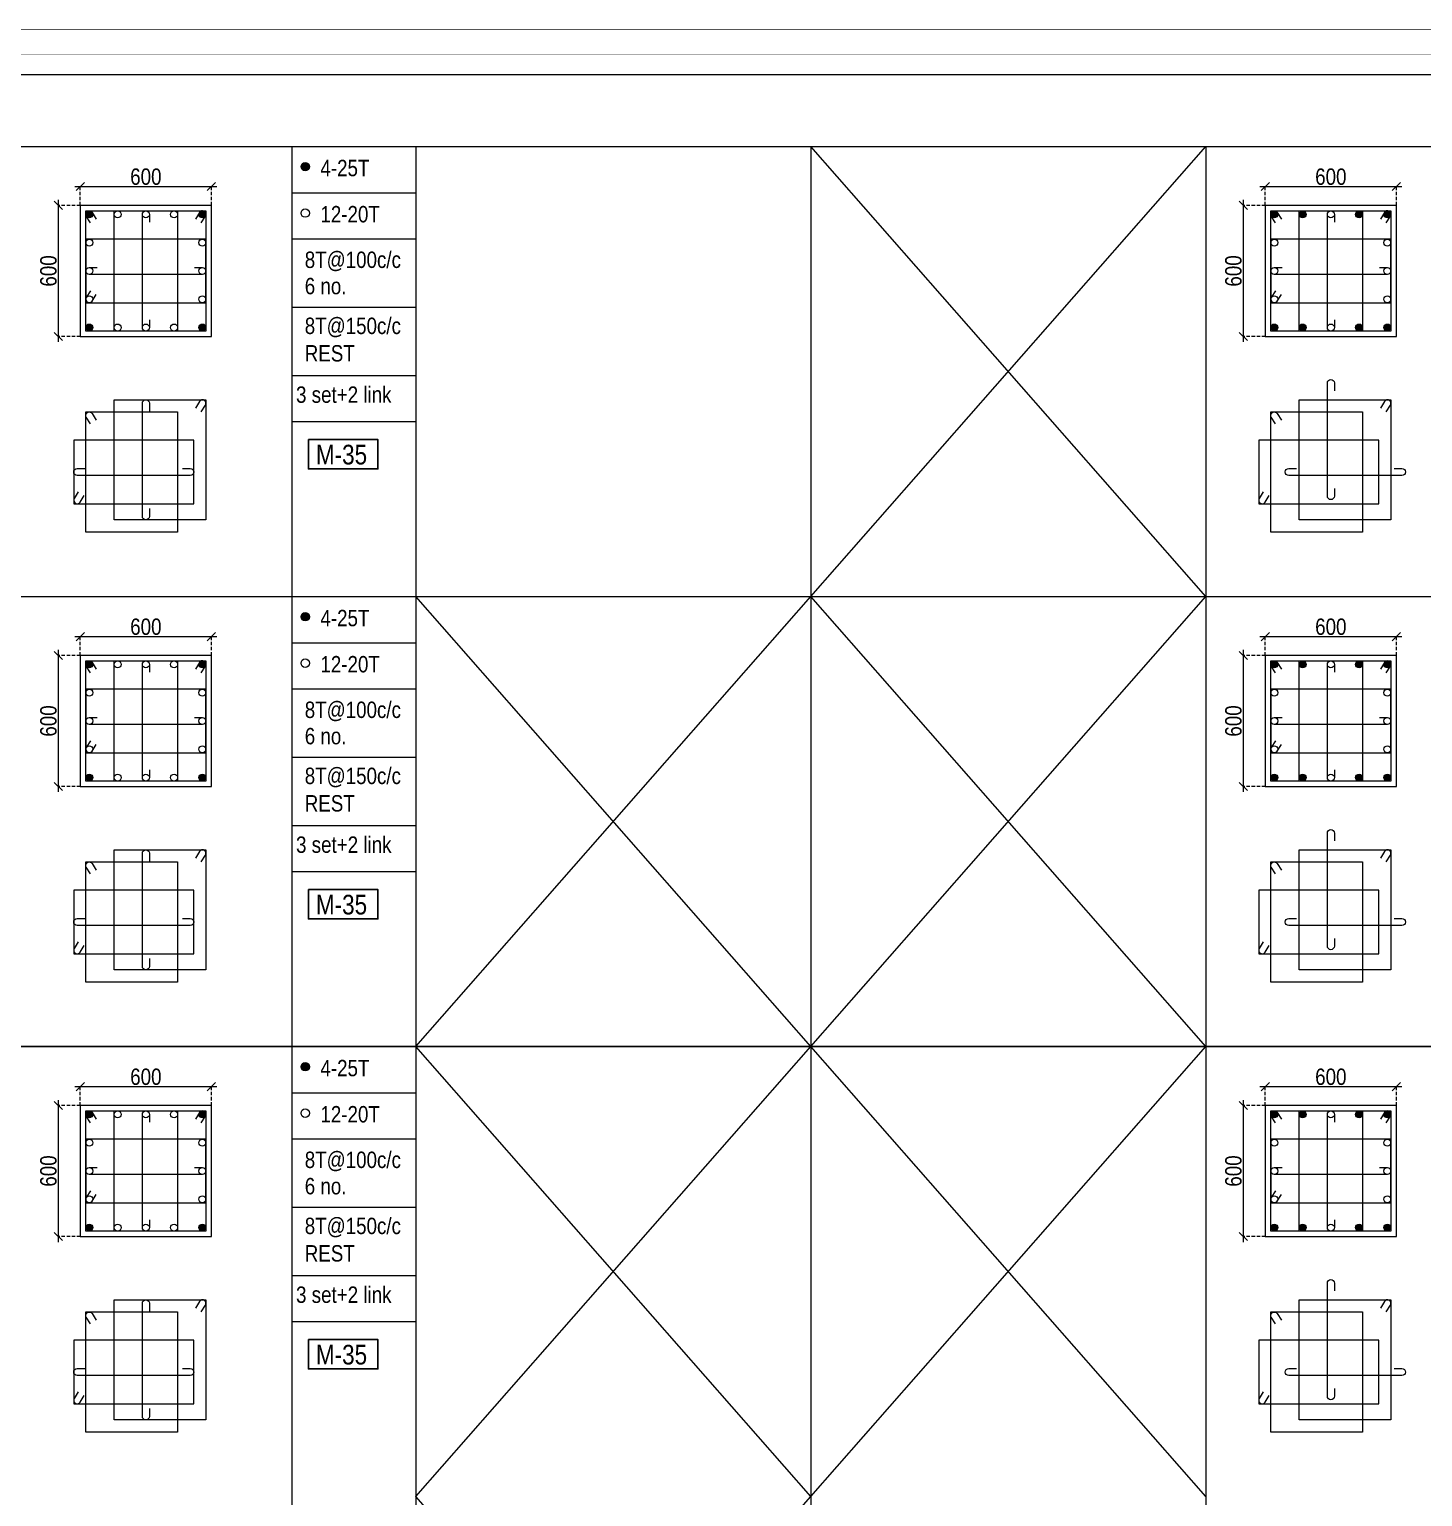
# Model space of a CAD drawing. Header units: millimetres. Extents: x 1112055 to 3390982, y -148532 to 766891.
# Drawn here: x 2262068 to 2287584, y 357470 to 384336 of the extents above; entities that cross this region are included whole.
import ezdxf
from ezdxf.enums import TextEntityAlignment as Align

# ---------------------------------------------------------------- set-up
doc = ezdxf.new("R2010")
doc.units = ezdxf.units.MM
doc.header["$PDMODE"] = 35
doc.header["$PDSIZE"] = -25
doc.linetypes.add('DASHED2', pattern=[0.375, 0.25, -0.125])
doc.linetypes.add('Hidden', pattern=[9.525, 6.35, -3.175])
for name, color, linetype, lineweight in [('B COL. SIZE DIM', 220, 'Continuous', 25), ('B COLSCH', 204, 'Continuous', 20), ('B COLUMN', 1, 'Hidden', 9), ('B STEEL', 34, 'Continuous', 15), ('B TITLE BLOCK', 250, 'Continuous', 0)]:
    doc.layers.add(name, color=color, linetype=linetype, lineweight=lineweight)
doc.layers.add('B TEXT', color=7, linetype='Continuous')
doc.styles.add('dim inside', font='romans.shx', dxfattribs={"width": 0.8, "height": 125})
doc.styles.add('SWINC', font='swissc.ttf')
doc.dimstyles.new('dim inside', dxfattribs={"dimtxt": 125, "dimasz": 100, "dimexe": 0, "dimexo": 0, "dimgap": 10, "dimtad": 0, "dimdec": 0, "dimzin": 0, "dimdsep": 46, "dimtxsty": 'dim inside', "dimblk": 'SMALL', "dimcen": 0.09, "dimadec": 0, "dimazin": 0, "dimtfac": 1, "dimtdec": 0, "dimtofl": 0, "dimtmove": 0, "dimatfit": 3, "dimfxl": 1, "dimtolj": 1, "dimtzin": 0, "dimarcsym": 2})

# ---------------------------------------------------------------- blocks, each defined once
blk = doc.blocks.new('_Oblique')
at = {"color": 0, "linetype": 'ByBlock', "lineweight": -2}
blk.add_line((-0.5, -0.5), (0.5, 0.5), dxfattribs=at)
blk = doc.blocks.new('*D868')
at = {"layer": 'B COL. SIZE DIM', "color": 250, "lineweight": 9, "ltscale": 250, "transparency": 16777216}
blk.add_line((2284602, 364977), (2287202, 364977), dxfattribs=at)
at = {"layer": 'B COL. SIZE DIM', "color": 250, "linetype": 'DASHED2', "lineweight": 9, "ltscale": 250, "transparency": 16777216}
for p, q in [((2284702, 364632), (2284702, 364977)), ((2287102, 364632), (2287102, 364977))]:
    blk.add_line(p, q, dxfattribs=at)
at = {"layer": 'Defpoints', "color": 0, "ltscale": 250, "transparency": 16777216}
for p in [(2287102, 364977), (2284702, 364632), (2287102, 364632)]:
    blk.add_point(p, dxfattribs=at)
at = {"layer": 'B COL. SIZE DIM', "color": 250, "lineweight": 9, "ltscale": 250, "transparency": 16777216, "xscale": 150, "yscale": 150, "zscale": 150, "rotation": 180}
blk.add_blockref('_Oblique', (2284702, 364977), dxfattribs=at)
at = {"layer": 'B COL. SIZE DIM', "color": 250, "lineweight": 9, "ltscale": 250, "transparency": 16777216, "xscale": 150, "yscale": 150, "zscale": 150}
blk.add_blockref('_Oblique', (2287102, 364977), dxfattribs=at)
at = {"layer": 'B COL. SIZE DIM', "color": 6, "ltscale": 250, "transparency": 16777216, "insert": (2285902, 365156), "char_height": 300, "attachment_point": 5, "style": 'SWINC'}
blk.add_mtext('\\A1;600', dxfattribs=at)
blk = doc.blocks.new('*D869')
at = {"layer": 'B COL. SIZE DIM', "color": 250, "lineweight": 9, "ltscale": 250, "transparency": 16777216}
blk.add_line((2284298, 364732), (2284298, 362132), dxfattribs=at)
at = {"layer": 'B COL. SIZE DIM', "color": 250, "linetype": 'DASHED2', "lineweight": 9, "ltscale": 250, "transparency": 16777216}
for p, q in [((2284702, 364632), (2284298, 364632)), ((2284702, 362232), (2284298, 362232))]:
    blk.add_line(p, q, dxfattribs=at)
at = {"layer": 'Defpoints', "color": 0, "ltscale": 250, "transparency": 16777216}
for p in [(2284702, 364632), (2284298, 362232), (2284702, 362232)]:
    blk.add_point(p, dxfattribs=at)
at = {"layer": 'B COL. SIZE DIM', "color": 250, "lineweight": 9, "ltscale": 250, "transparency": 16777216, "xscale": 150, "yscale": 150, "zscale": 150}
for p, rotation in [((2284298, 364632), 90), ((2284298, 362232), 270)]:
    blk.add_blockref('_Oblique', p, dxfattribs=dict(at, rotation=rotation))
at = {"layer": 'B COL. SIZE DIM', "color": 6, "ltscale": 250, "transparency": 16777216, "insert": (2284119, 363432), "char_height": 300, "attachment_point": 5, "rotation": 90, "style": 'SWINC'}
blk.add_mtext('\\A1;600', dxfattribs=at)
blk = doc.blocks.new('*D870')
at = {"layer": 'B COL. SIZE DIM', "color": 250, "lineweight": 9, "ltscale": 250, "transparency": 16777216}
blk.add_line((2284602, 373217), (2287202, 373217), dxfattribs=at)
at = {"layer": 'B COL. SIZE DIM', "color": 250, "linetype": 'DASHED2', "lineweight": 9, "ltscale": 250, "transparency": 16777216}
for p, q in [((2284702, 372872), (2284702, 373217)), ((2287102, 372872), (2287102, 373217))]:
    blk.add_line(p, q, dxfattribs=at)
at = {"layer": 'Defpoints', "color": 0, "ltscale": 250, "transparency": 16777216}
for p in [(2287102, 373217), (2284702, 372872), (2287102, 372872)]:
    blk.add_point(p, dxfattribs=at)
at = {"layer": 'B COL. SIZE DIM', "color": 250, "lineweight": 9, "ltscale": 250, "transparency": 16777216, "xscale": 150, "yscale": 150, "zscale": 150, "rotation": 180}
blk.add_blockref('_Oblique', (2284702, 373217), dxfattribs=at)
at = {"layer": 'B COL. SIZE DIM', "color": 250, "lineweight": 9, "ltscale": 250, "transparency": 16777216, "xscale": 150, "yscale": 150, "zscale": 150}
blk.add_blockref('_Oblique', (2287102, 373217), dxfattribs=at)
at = {"layer": 'B COL. SIZE DIM', "color": 6, "ltscale": 250, "transparency": 16777216, "insert": (2285902, 373396), "char_height": 300, "attachment_point": 5, "style": 'SWINC'}
blk.add_mtext('\\A1;600', dxfattribs=at)
blk = doc.blocks.new('*D871')
at = {"layer": 'B COL. SIZE DIM', "color": 250, "lineweight": 9, "ltscale": 250, "transparency": 16777216}
blk.add_line((2284298, 372972), (2284298, 370372), dxfattribs=at)
at = {"layer": 'B COL. SIZE DIM', "color": 250, "linetype": 'DASHED2', "lineweight": 9, "ltscale": 250, "transparency": 16777216}
for p, q in [((2284702, 372872), (2284298, 372872)), ((2284702, 370472), (2284298, 370472))]:
    blk.add_line(p, q, dxfattribs=at)
at = {"layer": 'Defpoints', "color": 0, "ltscale": 250, "transparency": 16777216}
for p in [(2284702, 372872), (2284298, 370472), (2284702, 370472)]:
    blk.add_point(p, dxfattribs=at)
at = {"layer": 'B COL. SIZE DIM', "color": 250, "lineweight": 9, "ltscale": 250, "transparency": 16777216, "xscale": 150, "yscale": 150, "zscale": 150}
for p, rotation in [((2284298, 372872), 90), ((2284298, 370472), 270)]:
    blk.add_blockref('_Oblique', p, dxfattribs=dict(at, rotation=rotation))
at = {"layer": 'B COL. SIZE DIM', "color": 6, "ltscale": 250, "transparency": 16777216, "insert": (2284119, 371672), "char_height": 300, "attachment_point": 5, "rotation": 90, "style": 'SWINC'}
blk.add_mtext('\\A1;600', dxfattribs=at)
blk = doc.blocks.new('*D872')
at = {"layer": 'B COL. SIZE DIM', "color": 250, "lineweight": 9, "ltscale": 250, "transparency": 16777216}
blk.add_line((2284602, 381457), (2287202, 381457), dxfattribs=at)
at = {"layer": 'B COL. SIZE DIM', "color": 250, "linetype": 'DASHED2', "lineweight": 9, "ltscale": 250, "transparency": 16777216}
for p, q in [((2284702, 381112), (2284702, 381457)), ((2287102, 381112), (2287102, 381457))]:
    blk.add_line(p, q, dxfattribs=at)
at = {"layer": 'Defpoints', "color": 0, "ltscale": 250, "transparency": 16777216}
for p in [(2287102, 381457), (2284702, 381112), (2287102, 381112)]:
    blk.add_point(p, dxfattribs=at)
at = {"layer": 'B COL. SIZE DIM', "color": 250, "lineweight": 9, "ltscale": 250, "transparency": 16777216, "xscale": 150, "yscale": 150, "zscale": 150, "rotation": 180}
blk.add_blockref('_Oblique', (2284702, 381457), dxfattribs=at)
at = {"layer": 'B COL. SIZE DIM', "color": 250, "lineweight": 9, "ltscale": 250, "transparency": 16777216, "xscale": 150, "yscale": 150, "zscale": 150}
blk.add_blockref('_Oblique', (2287102, 381457), dxfattribs=at)
at = {"layer": 'B COL. SIZE DIM', "color": 6, "ltscale": 250, "transparency": 16777216, "insert": (2285902, 381636), "char_height": 300, "attachment_point": 5, "style": 'SWINC'}
blk.add_mtext('\\A1;600', dxfattribs=at)
blk = doc.blocks.new('*D873')
at = {"layer": 'B COL. SIZE DIM', "color": 250, "lineweight": 9, "ltscale": 250, "transparency": 16777216}
blk.add_line((2284298, 381212), (2284298, 378612), dxfattribs=at)
at = {"layer": 'B COL. SIZE DIM', "color": 250, "linetype": 'DASHED2', "lineweight": 9, "ltscale": 250, "transparency": 16777216}
for p, q in [((2284702, 381112), (2284298, 381112)), ((2284702, 378712), (2284298, 378712))]:
    blk.add_line(p, q, dxfattribs=at)
at = {"layer": 'Defpoints', "color": 0, "ltscale": 250, "transparency": 16777216}
for p in [(2284702, 381112), (2284298, 378712), (2284702, 378712)]:
    blk.add_point(p, dxfattribs=at)
at = {"layer": 'B COL. SIZE DIM', "color": 250, "lineweight": 9, "ltscale": 250, "transparency": 16777216, "xscale": 150, "yscale": 150, "zscale": 150}
for p, rotation in [((2284298, 381112), 90), ((2284298, 378712), 270)]:
    blk.add_blockref('_Oblique', p, dxfattribs=dict(at, rotation=rotation))
at = {"layer": 'B COL. SIZE DIM', "color": 6, "ltscale": 250, "transparency": 16777216, "insert": (2284119, 379912), "char_height": 300, "attachment_point": 5, "rotation": 90, "style": 'SWINC'}
blk.add_mtext('\\A1;600', dxfattribs=at)
blk = doc.blocks.new('*D974')
at = {"layer": 'B COL. SIZE DIM', "color": 250, "lineweight": 9, "ltscale": 250, "transparency": 16777216}
blk.add_line((2262902, 364977), (2265502, 364977), dxfattribs=at)
at = {"layer": 'B COL. SIZE DIM', "color": 250, "linetype": 'DASHED2', "lineweight": 9, "ltscale": 250, "transparency": 16777216}
for p, q in [((2263002, 364632), (2263002, 364977)), ((2265402, 364632), (2265402, 364977))]:
    blk.add_line(p, q, dxfattribs=at)
at = {"layer": 'Defpoints', "color": 0, "ltscale": 250, "transparency": 16777216}
for p in [(2265402, 364977), (2263002, 364632), (2265402, 364632)]:
    blk.add_point(p, dxfattribs=at)
at = {"layer": 'B COL. SIZE DIM', "color": 250, "lineweight": 9, "ltscale": 250, "transparency": 16777216, "xscale": 150, "yscale": 150, "zscale": 150, "rotation": 180}
blk.add_blockref('_Oblique', (2263002, 364977), dxfattribs=at)
at = {"layer": 'B COL. SIZE DIM', "color": 250, "lineweight": 9, "ltscale": 250, "transparency": 16777216, "xscale": 150, "yscale": 150, "zscale": 150}
blk.add_blockref('_Oblique', (2265402, 364977), dxfattribs=at)
at = {"layer": 'B COL. SIZE DIM', "color": 6, "ltscale": 250, "transparency": 16777216, "insert": (2264202, 365156), "char_height": 300, "attachment_point": 5, "style": 'SWINC'}
blk.add_mtext('\\A1;600', dxfattribs=at)
blk = doc.blocks.new('*D975')
at = {"layer": 'B COL. SIZE DIM', "color": 250, "lineweight": 9, "ltscale": 250, "transparency": 16777216}
blk.add_line((2262598, 364732), (2262598, 362132), dxfattribs=at)
at = {"layer": 'B COL. SIZE DIM', "color": 250, "linetype": 'DASHED2', "lineweight": 9, "ltscale": 250, "transparency": 16777216}
for p, q in [((2263002, 364632), (2262598, 364632)), ((2263002, 362232), (2262598, 362232))]:
    blk.add_line(p, q, dxfattribs=at)
at = {"layer": 'Defpoints', "color": 0, "ltscale": 250, "transparency": 16777216}
for p in [(2263002, 364632), (2262598, 362232), (2263002, 362232)]:
    blk.add_point(p, dxfattribs=at)
at = {"layer": 'B COL. SIZE DIM', "color": 250, "lineweight": 9, "ltscale": 250, "transparency": 16777216, "xscale": 150, "yscale": 150, "zscale": 150}
for p, rotation in [((2262598, 364632), 90), ((2262598, 362232), 270)]:
    blk.add_blockref('_Oblique', p, dxfattribs=dict(at, rotation=rotation))
at = {"layer": 'B COL. SIZE DIM', "color": 6, "ltscale": 250, "transparency": 16777216, "insert": (2262419, 363432), "char_height": 300, "attachment_point": 5, "rotation": 90, "style": 'SWINC'}
blk.add_mtext('\\A1;600', dxfattribs=at)
blk = doc.blocks.new('*D976')
at = {"layer": 'B COL. SIZE DIM', "color": 250, "lineweight": 9, "ltscale": 250, "transparency": 16777216}
blk.add_line((2262902, 373217), (2265502, 373217), dxfattribs=at)
at = {"layer": 'B COL. SIZE DIM', "color": 250, "linetype": 'DASHED2', "lineweight": 9, "ltscale": 250, "transparency": 16777216}
for p, q in [((2263002, 372872), (2263002, 373217)), ((2265402, 372872), (2265402, 373217))]:
    blk.add_line(p, q, dxfattribs=at)
at = {"layer": 'Defpoints', "color": 0, "ltscale": 250, "transparency": 16777216}
for p in [(2265402, 373217), (2263002, 372872), (2265402, 372872)]:
    blk.add_point(p, dxfattribs=at)
at = {"layer": 'B COL. SIZE DIM', "color": 250, "lineweight": 9, "ltscale": 250, "transparency": 16777216, "xscale": 150, "yscale": 150, "zscale": 150, "rotation": 180}
blk.add_blockref('_Oblique', (2263002, 373217), dxfattribs=at)
at = {"layer": 'B COL. SIZE DIM', "color": 250, "lineweight": 9, "ltscale": 250, "transparency": 16777216, "xscale": 150, "yscale": 150, "zscale": 150}
blk.add_blockref('_Oblique', (2265402, 373217), dxfattribs=at)
at = {"layer": 'B COL. SIZE DIM', "color": 6, "ltscale": 250, "transparency": 16777216, "insert": (2264202, 373396), "char_height": 300, "attachment_point": 5, "style": 'SWINC'}
blk.add_mtext('\\A1;600', dxfattribs=at)
blk = doc.blocks.new('*D977')
at = {"layer": 'B COL. SIZE DIM', "color": 250, "lineweight": 9, "ltscale": 250, "transparency": 16777216}
blk.add_line((2262598, 372972), (2262598, 370372), dxfattribs=at)
at = {"layer": 'B COL. SIZE DIM', "color": 250, "linetype": 'DASHED2', "lineweight": 9, "ltscale": 250, "transparency": 16777216}
for p, q in [((2263002, 372872), (2262598, 372872)), ((2263002, 370472), (2262598, 370472))]:
    blk.add_line(p, q, dxfattribs=at)
at = {"layer": 'Defpoints', "color": 0, "ltscale": 250, "transparency": 16777216}
for p in [(2263002, 372872), (2262598, 370472), (2263002, 370472)]:
    blk.add_point(p, dxfattribs=at)
at = {"layer": 'B COL. SIZE DIM', "color": 250, "lineweight": 9, "ltscale": 250, "transparency": 16777216, "xscale": 150, "yscale": 150, "zscale": 150}
for p, rotation in [((2262598, 372872), 90), ((2262598, 370472), 270)]:
    blk.add_blockref('_Oblique', p, dxfattribs=dict(at, rotation=rotation))
at = {"layer": 'B COL. SIZE DIM', "color": 6, "ltscale": 250, "transparency": 16777216, "insert": (2262419, 371672), "char_height": 300, "attachment_point": 5, "rotation": 90, "style": 'SWINC'}
blk.add_mtext('\\A1;600', dxfattribs=at)
blk = doc.blocks.new('*D978')
at = {"layer": 'B COL. SIZE DIM', "color": 250, "lineweight": 9, "ltscale": 250, "transparency": 16777216}
blk.add_line((2262902, 381457), (2265502, 381457), dxfattribs=at)
at = {"layer": 'B COL. SIZE DIM', "color": 250, "linetype": 'DASHED2', "lineweight": 9, "ltscale": 250, "transparency": 16777216}
for p, q in [((2263002, 381112), (2263002, 381457)), ((2265402, 381112), (2265402, 381457))]:
    blk.add_line(p, q, dxfattribs=at)
at = {"layer": 'Defpoints', "color": 0, "ltscale": 250, "transparency": 16777216}
for p in [(2265402, 381457), (2263002, 381112), (2265402, 381112)]:
    blk.add_point(p, dxfattribs=at)
at = {"layer": 'B COL. SIZE DIM', "color": 250, "lineweight": 9, "ltscale": 250, "transparency": 16777216, "xscale": 150, "yscale": 150, "zscale": 150, "rotation": 180}
blk.add_blockref('_Oblique', (2263002, 381457), dxfattribs=at)
at = {"layer": 'B COL. SIZE DIM', "color": 250, "lineweight": 9, "ltscale": 250, "transparency": 16777216, "xscale": 150, "yscale": 150, "zscale": 150}
blk.add_blockref('_Oblique', (2265402, 381457), dxfattribs=at)
at = {"layer": 'B COL. SIZE DIM', "color": 6, "ltscale": 250, "transparency": 16777216, "insert": (2264202, 381636), "char_height": 300, "attachment_point": 5, "style": 'SWINC'}
blk.add_mtext('\\A1;600', dxfattribs=at)
blk = doc.blocks.new('*D979')
at = {"layer": 'B COL. SIZE DIM', "color": 250, "lineweight": 9, "ltscale": 250, "transparency": 16777216}
blk.add_line((2262598, 381212), (2262598, 378612), dxfattribs=at)
at = {"layer": 'B COL. SIZE DIM', "color": 250, "linetype": 'DASHED2', "lineweight": 9, "ltscale": 250, "transparency": 16777216}
for p, q in [((2263002, 381112), (2262598, 381112)), ((2263002, 378712), (2262598, 378712))]:
    blk.add_line(p, q, dxfattribs=at)
at = {"layer": 'Defpoints', "color": 0, "ltscale": 250, "transparency": 16777216}
for p in [(2263002, 381112), (2262598, 378712), (2263002, 378712)]:
    blk.add_point(p, dxfattribs=at)
at = {"layer": 'B COL. SIZE DIM', "color": 250, "lineweight": 9, "ltscale": 250, "transparency": 16777216, "xscale": 150, "yscale": 150, "zscale": 150}
for p, rotation in [((2262598, 381112), 90), ((2262598, 378712), 270)]:
    blk.add_blockref('_Oblique', p, dxfattribs=dict(at, rotation=rotation))
at = {"layer": 'B COL. SIZE DIM', "color": 6, "ltscale": 250, "transparency": 16777216, "insert": (2262419, 379912), "char_height": 300, "attachment_point": 5, "rotation": 90, "style": 'SWINC'}
blk.add_mtext('\\A1;600', dxfattribs=at)

msp = doc.modelspace()

# ---------------------------------------------------------------- hatches: boundary and pattern name
at = {"layer": 'B STEEL', "lineweight": 9, "ltscale": 0.5}
h = msp.add_hatch(color=34, dxfattribs=at)
edge = h.paths.add_edge_path()
edge.add_arc((2267120, 381821.1), 76.8, 0, 360)
h = msp.add_hatch(color=34, dxfattribs=at)
edge = h.paths.add_edge_path()
edge.add_arc((2263165.7, 380947.9), 64, 0, 360)
h = msp.add_hatch(color=34, dxfattribs=at)
edge = h.paths.add_edge_path()
edge.add_arc((2265237.6, 380947.9), 64, 180, 540, ccw=False)
h = msp.add_hatch(color=34, dxfattribs=at)
edge = h.paths.add_edge_path()
edge.add_arc((2284866.3, 380947.9), 64, 0, 360)
at = {"layer": 'B STEEL'}
h = msp.add_hatch(color=34, dxfattribs=at)
edge = h.paths.add_edge_path()
edge.add_arc((2285384.3, 380947.9), 64, 0, 360)
h = msp.add_hatch(color=34, dxfattribs=at)
edge = h.paths.add_edge_path()
edge.add_arc((2286420.3, 380947.9), 64, 0, 360)
at = {"layer": 'B STEEL', "lineweight": 9, "ltscale": 0.5}
h = msp.add_hatch(color=34, dxfattribs=at)
edge = h.paths.add_edge_path()
edge.add_arc((2286938.3, 380947.9), 64, 180, 540, ccw=False)
h = msp.add_hatch(color=34, dxfattribs=at)
edge = h.paths.add_edge_path()
edge.add_arc((2263165.7, 378876), 64, 0, 360, ccw=False)
h = msp.add_hatch(color=34, dxfattribs=at)
edge = h.paths.add_edge_path()
edge.add_arc((2265237.6, 378876), 64, -180, 180)
h = msp.add_hatch(color=34, dxfattribs=at)
edge = h.paths.add_edge_path()
edge.add_arc((2284866.3, 378876), 64, 0, 360, ccw=False)
at = {"layer": 'B STEEL'}
h = msp.add_hatch(color=34, dxfattribs=at)
edge = h.paths.add_edge_path()
edge.add_arc((2285384.3, 378876), 64, 0, 360)
h = msp.add_hatch(color=34, dxfattribs=at)
edge = h.paths.add_edge_path()
edge.add_arc((2286420.3, 378876), 64, 0, 360)
at = {"layer": 'B STEEL', "lineweight": 9, "ltscale": 0.5}
h = msp.add_hatch(color=34, dxfattribs=at)
edge = h.paths.add_edge_path()
edge.add_arc((2286938.3, 378876), 64, -180, 180)
h = msp.add_hatch(color=34, dxfattribs=at)
edge = h.paths.add_edge_path()
edge.add_arc((2267120, 373581.3), 76.8, 0, 360)
h = msp.add_hatch(color=34, dxfattribs=at)
edge = h.paths.add_edge_path()
edge.add_arc((2263165.7, 372708.1), 64, 0, 360)
h = msp.add_hatch(color=34, dxfattribs=at)
edge = h.paths.add_edge_path()
edge.add_arc((2265237.6, 372708.1), 64, 180, 540, ccw=False)
h = msp.add_hatch(color=34, dxfattribs=at)
edge = h.paths.add_edge_path()
edge.add_arc((2284866.3, 372708.1), 64, 0, 360)
at = {"layer": 'B STEEL'}
h = msp.add_hatch(color=34, dxfattribs=at)
edge = h.paths.add_edge_path()
edge.add_arc((2285384.3, 372708.1), 64, 0, 360)
h = msp.add_hatch(color=34, dxfattribs=at)
edge = h.paths.add_edge_path()
edge.add_arc((2286420.3, 372708.1), 64, 0, 360)
at = {"layer": 'B STEEL', "lineweight": 9, "ltscale": 0.5}
h = msp.add_hatch(color=34, dxfattribs=at)
edge = h.paths.add_edge_path()
edge.add_arc((2286938.3, 372708.1), 64, 180, 540, ccw=False)
h = msp.add_hatch(color=34, dxfattribs=at)
edge = h.paths.add_edge_path()
edge.add_arc((2263165.7, 370636.1), 64, 0, 360, ccw=False)
h = msp.add_hatch(color=34, dxfattribs=at)
edge = h.paths.add_edge_path()
edge.add_arc((2265237.6, 370636.1), 64, -180, 180)
h = msp.add_hatch(color=34, dxfattribs=at)
edge = h.paths.add_edge_path()
edge.add_arc((2284866.3, 370636.1), 64, 0, 360, ccw=False)
at = {"layer": 'B STEEL'}
h = msp.add_hatch(color=34, dxfattribs=at)
edge = h.paths.add_edge_path()
edge.add_arc((2285384.3, 370636.1), 64, 0, 360)
h = msp.add_hatch(color=34, dxfattribs=at)
edge = h.paths.add_edge_path()
edge.add_arc((2286420.3, 370636.1), 64, 0, 360)
at = {"layer": 'B STEEL', "lineweight": 9, "ltscale": 0.5}
h = msp.add_hatch(color=34, dxfattribs=at)
edge = h.paths.add_edge_path()
edge.add_arc((2286938.3, 370636.1), 64, -180, 180)
h = msp.add_hatch(color=34, dxfattribs=at)
edge = h.paths.add_edge_path()
edge.add_arc((2267120, 365341.4), 76.8, 0, 360)
h = msp.add_hatch(color=34, dxfattribs=at)
edge = h.paths.add_edge_path()
edge.add_arc((2263165.7, 364468.3), 64, 0, 360)
h = msp.add_hatch(color=34, dxfattribs=at)
edge = h.paths.add_edge_path()
edge.add_arc((2265237.6, 364468.3), 64, 180, 540, ccw=False)
h = msp.add_hatch(color=34, dxfattribs=at)
edge = h.paths.add_edge_path()
edge.add_arc((2284866.3, 364468.3), 64, 0, 360)
at = {"layer": 'B STEEL'}
h = msp.add_hatch(color=34, dxfattribs=at)
edge = h.paths.add_edge_path()
edge.add_arc((2285384.3, 364468.3), 64, 0, 360)
h = msp.add_hatch(color=34, dxfattribs=at)
edge = h.paths.add_edge_path()
edge.add_arc((2286420.3, 364468.3), 64, 0, 360)
at = {"layer": 'B STEEL', "lineweight": 9, "ltscale": 0.5}
h = msp.add_hatch(color=34, dxfattribs=at)
edge = h.paths.add_edge_path()
edge.add_arc((2286938.3, 364468.3), 64, 180, 540, ccw=False)
h = msp.add_hatch(color=34, dxfattribs=at)
edge = h.paths.add_edge_path()
edge.add_arc((2263165.7, 362396.3), 64, 0, 360, ccw=False)
h = msp.add_hatch(color=34, dxfattribs=at)
edge = h.paths.add_edge_path()
edge.add_arc((2265237.6, 362396.3), 64, -180, 180)
h = msp.add_hatch(color=34, dxfattribs=at)
edge = h.paths.add_edge_path()
edge.add_arc((2284866.3, 362396.3), 64, 0, 360, ccw=False)
at = {"layer": 'B STEEL'}
h = msp.add_hatch(color=34, dxfattribs=at)
edge = h.paths.add_edge_path()
edge.add_arc((2285384.3, 362396.3), 64, 0, 360)
h = msp.add_hatch(color=34, dxfattribs=at)
edge = h.paths.add_edge_path()
edge.add_arc((2286420.3, 362396.3), 64, 0, 360)
at = {"layer": 'B STEEL', "lineweight": 9, "ltscale": 0.5}
h = msp.add_hatch(color=34, dxfattribs=at)
edge = h.paths.add_edge_path()
edge.add_arc((2286938.3, 362396.3), 64, -180, 180)

# ---------------------------------------------------------------- linework, layer by layer
msp.add_line((2087620, 365709.7), (2378433, 365709.7))
at = {"layer": 'B COLSCH', "color": 250, "lineweight": 0}
for p, q in [((2235553.4, 383508.5), (2364668.6, 383508.5)), ((2235553.4, 382189.4), (2364668.6, 382189.4)), ((2266873.7, 382189.4), (2266873.7, 332750.4)), ((2269148.1, 382189.4), (2269148.1, 323875.2)), ((2276381.7, 382189.4), (2276381.7, 323875.2)), ((2283615.2, 382189.4), (2283615.2, 323875.2)), ((2266873.7, 381344.4), (2269148.1, 381344.4)), ((2266873.7, 380499.4), (2269148.1, 380499.4)), ((2266873.7, 379249.7), (2269148.1, 379249.7)), ((2266873.7, 377999.9), (2269148.1, 377999.9)), ((2266873.7, 377154.9), (2269148.1, 377154.9)), ((2235553.4, 373949.6), (2364668.6, 373949.6)), ((2266873.7, 373104.6), (2269148.1, 373104.6)), ((2266873.7, 372259.6), (2269148.1, 372259.6)), ((2266873.7, 371009.8), (2269148.1, 371009.8)), ((2266873.7, 369760.1), (2269148.1, 369760.1)), ((2266873.7, 368915.1), (2269148.1, 368915.1)), ((2235553.4, 365709.7), (2364668.6, 365709.7)), ((2266873.7, 364864.8), (2269148.1, 364864.8)), ((2266873.7, 364019.8), (2269148.1, 364019.8)), ((2266873.7, 362770), (2269148.1, 362770)), ((2266873.7, 361520.2), (2269148.1, 361520.2)), ((2266873.7, 360675.2), (2269148.1, 360675.2))]:
    msp.add_line(p, q, dxfattribs=at)
for points in [[(2283615.2, 357469.9), (2283615.2, 357469.9), (2276381.7, 365709.7), (2283615.2, 373949.6), (2276381.7, 382189.4)], [(2276381.7, 357469.9), (2276381.7, 357469.9), (2283615.2, 365709.7), (2276381.7, 373949.6), (2283615.2, 382189.4)], [(2269148.1, 349230.1), (2269148.1, 349230.1), (2276381.7, 357469.9), (2269148.1, 365709.7), (2276381.7, 373949.6)], [(2276381.7, 349230.1), (2276381.7, 349230.1), (2269148.1, 357469.9), (2276381.7, 365709.7), (2269148.1, 373949.6)]]:
    msp.add_lwpolyline(points, dxfattribs=at)
at = {"layer": 'B COLUMN', "color": 1, "linetype": 'ByBlock', "lineweight": 20}
for points in [[(2263001.7, 378712), (2265401.7, 378712), (2265401.7, 381112), (2263001.7, 381112)], [(2284702.3, 378712), (2287102.3, 378712), (2287102.3, 381112), (2284702.3, 381112)], [(2263001.7, 370472.1), (2265401.7, 370472.1), (2265401.7, 372872.1), (2263001.7, 372872.1)], [(2284702.3, 370472.1), (2287102.3, 370472.1), (2287102.3, 372872.1), (2284702.3, 372872.1)], [(2263001.7, 362232.3), (2265401.7, 362232.3), (2265401.7, 364632.3), (2263001.7, 364632.3)], [(2284702.3, 362232.3), (2287102.3, 362232.3), (2287102.3, 364632.3), (2284702.3, 364632.3)]]:
    msp.add_lwpolyline(points, close=True, dxfattribs=at)
at = {"layer": 'B STEEL', "color": 34, "lineweight": 9, "ltscale": 0.5}
for points in [[(2263185.9, 380792.9), (2263111.2, 380914.4, -1), (2263220.2, 380981.5), (2263295, 380860)], [(2264265.7, 379018.6), (2264265.7, 378876, -1), (2264137.6, 378876), (2264137.6, 380947.9, -1), (2264265.7, 380947.9), (2264265.7, 380805.3)], [(2265217.4, 380792.9), (2265292.2, 380914.4, 1), (2265183.1, 380981.5), (2265108.4, 380860)], [(2284886.6, 380792.9), (2284811.8, 380914.4, -1), (2284920.8, 380981.5), (2284995.6, 380860)], [(2285966.3, 379018.6), (2285966.3, 378876, -1), (2285838.3, 378876), (2285838.3, 380947.9, -1), (2285966.3, 380947.9), (2285966.3, 380805.3)], [(2286918, 380792.9), (2286992.8, 380914.4, 1), (2286883.8, 380981.5), (2286809, 380860)], [(2265095, 379976), (2265237.6, 379976, -1), (2265237.6, 379847.9), (2263165.7, 379847.9, -1), (2263165.7, 379976), (2263308.3, 379976)], [(2286795.6, 379976), (2286938.3, 379976, -1), (2286938.3, 379847.9), (2284866.3, 379847.9, -1), (2284866.3, 379976), (2285009, 379976)], [(2263185.9, 379549), (2263111.2, 379427.5, 1), (2263220.2, 379360.4), (2263295, 379481.9)], [(2284886.6, 379549), (2284811.8, 379427.5, 1), (2284920.8, 379360.4), (2284995.6, 379481.9)], [(2285966.3, 375931.1), (2285966.3, 375788.5, -1), (2285838.3, 375788.5), (2285838.3, 377860.5, -1), (2285966.3, 377860.5), (2285966.3, 377717.8)], [(2264265.7, 375560.9), (2264265.7, 375418.2, -1), (2264137.6, 375418.2), (2264137.6, 377490.2, -1), (2264265.7, 377490.2), (2264265.7, 377347.5)], [(2265217.4, 377335.1), (2265292.2, 377456.6, 1), (2265183.1, 377523.7), (2265108.4, 377402.2)], [(2286918, 377335.1), (2286992.8, 377456.6, 1), (2286883.8, 377523.7), (2286809, 377402.2)], [(2263185.9, 377112.1), (2263111.2, 377233.5, -1), (2263220.2, 377300.7), (2263295, 377179.2)], [(2284886.6, 377112.1), (2284811.8, 377233.5, -1), (2284920.8, 377300.7), (2284995.6, 377179.2)], [(2264873.7, 376295.1), (2265016.4, 376295.1, -1), (2265016.4, 376167.1), (2262944.4, 376167.1, -1), (2262944.4, 376295.1), (2263087, 376295.1)], [(2287061.2, 376295.1), (2287203.8, 376295.1, -1), (2287203.8, 376167.1), (2285131.9, 376167.1, -1), (2285131.9, 376295.1), (2285274.5, 376295.1)], [(2262964.6, 375868.2), (2262889.9, 375746.7, 1), (2262998.9, 375679.6), (2263073.7, 375801.1)], [(2284665.3, 375868.2), (2284590.5, 375746.7, 1), (2284699.6, 375679.6), (2284774.3, 375801.1)], [(2263185.9, 372553.1), (2263111.2, 372674.5, -1), (2263220.2, 372741.7), (2263295, 372620.2)], [(2264265.7, 370778.8), (2264265.7, 370636.1, -1), (2264137.6, 370636.1), (2264137.6, 372708.1, -1), (2264265.7, 372708.1), (2264265.7, 372565.5)], [(2265217.4, 372553.1), (2265292.2, 372674.5, 1), (2265183.1, 372741.7), (2265108.4, 372620.2)], [(2284886.6, 372553.1), (2284811.8, 372674.5, -1), (2284920.8, 372741.7), (2284995.6, 372620.2)], [(2285966.3, 370778.8), (2285966.3, 370636.1, -1), (2285838.3, 370636.1), (2285838.3, 372708.1, -1), (2285966.3, 372708.1), (2285966.3, 372565.5)], [(2286918, 372553.1), (2286992.8, 372674.5, 1), (2286883.8, 372741.7), (2286809, 372620.2)], [(2265095, 371736.1), (2265237.6, 371736.1, -1), (2265237.6, 371608.1), (2263165.7, 371608.1, -1), (2263165.7, 371736.1), (2263308.3, 371736.1)], [(2286795.6, 371736.1), (2286938.3, 371736.1, -1), (2286938.3, 371608.1), (2284866.3, 371608.1, -1), (2284866.3, 371736.1), (2285009, 371736.1)], [(2263185.9, 371309.2), (2263111.2, 371187.7, 1), (2263220.2, 371120.6), (2263295, 371242.1)], [(2284886.6, 371309.2), (2284811.8, 371187.7, 1), (2284920.8, 371120.6), (2284995.6, 371242.1)], [(2285966.3, 367691.3), (2285966.3, 367548.6, -1), (2285838.3, 367548.6), (2285838.3, 369620.6, -1), (2285966.3, 369620.6), (2285966.3, 369478)], [(2264265.7, 367321), (2264265.7, 367178.4, -1), (2264137.6, 367178.4), (2264137.6, 369250.3, -1), (2264265.7, 369250.3), (2264265.7, 369107.7)], [(2265217.4, 369095.3), (2265292.2, 369216.8, 1), (2265183.1, 369283.9), (2265108.4, 369162.4)], [(2286918, 369095.3), (2286992.8, 369216.8, 1), (2286883.8, 369283.9), (2286809, 369162.4)], [(2263185.9, 368872.2), (2263111.2, 368993.7, -1), (2263220.2, 369060.8), (2263295, 368939.3)], [(2284886.6, 368872.2), (2284811.8, 368993.7, -1), (2284920.8, 369060.8), (2284995.6, 368939.3)], [(2264873.7, 368055.3), (2265016.4, 368055.3, -1), (2265016.4, 367927.3), (2262944.4, 367927.3, -1), (2262944.4, 368055.3), (2263087, 368055.3)], [(2287061.2, 368055.3), (2287203.8, 368055.3, -1), (2287203.8, 367927.3), (2285131.9, 367927.3, -1), (2285131.9, 368055.3), (2285274.5, 368055.3)], [(2262964.6, 367628.3), (2262889.9, 367506.8, 1), (2262998.9, 367439.7), (2263073.7, 367561.2)], [(2284665.3, 367628.3), (2284590.5, 367506.8, 1), (2284699.6, 367439.7), (2284774.3, 367561.2)], [(2263185.9, 364313.2), (2263111.2, 364434.7, -1), (2263220.2, 364501.8), (2263295, 364380.3)], [(2264265.7, 362538.9), (2264265.7, 362396.3, -1), (2264137.6, 362396.3), (2264137.6, 364468.3, -1), (2264265.7, 364468.3), (2264265.7, 364325.6)], [(2265217.4, 364313.2), (2265292.2, 364434.7, 1), (2265183.1, 364501.8), (2265108.4, 364380.3)], [(2284886.6, 364313.2), (2284811.8, 364434.7, -1), (2284920.8, 364501.8), (2284995.6, 364380.3)], [(2285966.3, 362538.9), (2285966.3, 362396.3, -1), (2285838.3, 362396.3), (2285838.3, 364468.3, -1), (2285966.3, 364468.3), (2285966.3, 364325.6)], [(2286918, 364313.2), (2286992.8, 364434.7, 1), (2286883.8, 364501.8), (2286809, 364380.3)], [(2265095, 363496.3), (2265237.6, 363496.3, -1), (2265237.6, 363368.3), (2263165.7, 363368.3, -1), (2263165.7, 363496.3), (2263308.3, 363496.3)], [(2286795.6, 363496.3), (2286938.3, 363496.3, -1), (2286938.3, 363368.3), (2284866.3, 363368.3, -1), (2284866.3, 363496.3), (2285009, 363496.3)], [(2263185.9, 363069.3), (2263111.2, 362947.8, 1), (2263220.2, 362880.7), (2263295, 363002.2)], [(2284886.6, 363069.3), (2284811.8, 362947.8, 1), (2284920.8, 362880.7), (2284995.6, 363002.2)], [(2285966.3, 359451.5), (2285966.3, 359308.8, -1), (2285838.3, 359308.8), (2285838.3, 361380.8, -1), (2285966.3, 361380.8), (2285966.3, 361238.1)], [(2263185.9, 360632.4), (2263111.2, 360753.9, -1), (2263220.2, 360821), (2263295, 360699.5)], [(2264265.7, 359081.2), (2264265.7, 358938.5, -1), (2264137.6, 358938.5), (2264137.6, 361010.5, -1), (2264265.7, 361010.5), (2264265.7, 360867.8)], [(2265217.4, 360855.4), (2265292.2, 360976.9, 1), (2265183.1, 361044), (2265108.4, 360922.6)], [(2284886.6, 360632.4), (2284811.8, 360753.9, -1), (2284920.8, 360821), (2284995.6, 360699.5)], [(2286918, 360855.4), (2286992.8, 360976.9, 1), (2286883.8, 361044), (2286809, 360922.6)], [(2264873.7, 359815.4), (2265016.4, 359815.4, -1), (2265016.4, 359687.4), (2262944.4, 359687.4, -1), (2262944.4, 359815.4), (2263087, 359815.4)], [(2287061.2, 359815.4), (2287203.8, 359815.4, -1), (2287203.8, 359687.4), (2285131.9, 359687.4, -1), (2285131.9, 359815.4), (2285274.5, 359815.4)], [(2262964.6, 359388.5), (2262889.9, 359267, 1), (2262998.9, 359199.9), (2263073.7, 359321.4)], [(2284665.3, 359388.5), (2284590.5, 359267, 1), (2284699.6, 359199.9), (2284774.3, 359321.4)]]:
    msp.add_lwpolyline(points, format="xyb", dxfattribs=at)
for points in [[(2264783.7, 381012), (2264783.7, 378812), (2263101.7, 378812), (2263101.7, 381012)], [(2265301.7, 381012), (2265301.7, 378812), (2263619.7, 378812), (2263619.7, 381012)], [(2286484.3, 381012), (2286484.3, 378812), (2284802.3, 378812), (2284802.3, 381012)], [(2287002.3, 381012), (2287002.3, 378812), (2285320.3, 378812), (2285320.3, 381012)], [(2263101.7, 379330), (2265301.7, 379330), (2265301.7, 380494), (2263101.7, 380494)], [(2284802.3, 379330), (2287002.3, 379330), (2287002.3, 380494), (2284802.3, 380494)], [(2265301.7, 377554.2), (2265301.7, 375354.2), (2263619.7, 375354.2), (2263619.7, 377554.2)], [(2287002.3, 377554.2), (2287002.3, 375354.2), (2285320.3, 375354.2), (2285320.3, 377554.2)], [(2264783.7, 377331.1), (2264783.7, 375131.1), (2263101.7, 375131.1), (2263101.7, 377331.1)], [(2286484.3, 377331.1), (2286484.3, 375131.1), (2284802.3, 375131.1), (2284802.3, 377331.1)], [(2262880.4, 375649.1), (2265080.4, 375649.1), (2265080.4, 376813.1), (2262880.4, 376813.1)], [(2284581, 375649.1), (2286781, 375649.1), (2286781, 376813.1), (2284581, 376813.1)], [(2264783.7, 372772.1), (2264783.7, 370572.1), (2263101.7, 370572.1), (2263101.7, 372772.1)], [(2265301.7, 372772.1), (2265301.7, 370572.1), (2263619.7, 370572.1), (2263619.7, 372772.1)], [(2286484.3, 372772.1), (2286484.3, 370572.1), (2284802.3, 370572.1), (2284802.3, 372772.1)], [(2287002.3, 372772.1), (2287002.3, 370572.1), (2285320.3, 370572.1), (2285320.3, 372772.1)], [(2263101.7, 371090.1), (2265301.7, 371090.1), (2265301.7, 372254.1), (2263101.7, 372254.1)], [(2284802.3, 371090.1), (2287002.3, 371090.1), (2287002.3, 372254.1), (2284802.3, 372254.1)], [(2265301.7, 369314.3), (2265301.7, 367114.3), (2263619.7, 367114.3), (2263619.7, 369314.3)], [(2287002.3, 369314.3), (2287002.3, 367114.3), (2285320.3, 367114.3), (2285320.3, 369314.3)], [(2264783.7, 369091.3), (2264783.7, 366891.3), (2263101.7, 366891.3), (2263101.7, 369091.3)], [(2286484.3, 369091.3), (2286484.3, 366891.3), (2284802.3, 366891.3), (2284802.3, 369091.3)], [(2262880.4, 367409.3), (2265080.4, 367409.3), (2265080.4, 368573.3), (2262880.4, 368573.3)], [(2284581, 367409.3), (2286781, 367409.3), (2286781, 368573.3), (2284581, 368573.3)], [(2264783.7, 364532.3), (2264783.7, 362332.3), (2263101.7, 362332.3), (2263101.7, 364532.3)], [(2265301.7, 364532.3), (2265301.7, 362332.3), (2263619.7, 362332.3), (2263619.7, 364532.3)], [(2286484.3, 364532.3), (2286484.3, 362332.3), (2284802.3, 362332.3), (2284802.3, 364532.3)], [(2287002.3, 364532.3), (2287002.3, 362332.3), (2285320.3, 362332.3), (2285320.3, 364532.3)], [(2263101.7, 362850.3), (2265301.7, 362850.3), (2265301.7, 364014.3), (2263101.7, 364014.3)], [(2284802.3, 362850.3), (2287002.3, 362850.3), (2287002.3, 364014.3), (2284802.3, 364014.3)], [(2264783.7, 360851.4), (2264783.7, 358651.4), (2263101.7, 358651.4), (2263101.7, 360851.4)], [(2265301.7, 361074.5), (2265301.7, 358874.5), (2263619.7, 358874.5), (2263619.7, 361074.5)], [(2286484.3, 360851.4), (2286484.3, 358651.4), (2284802.3, 358651.4), (2284802.3, 360851.4)], [(2287002.3, 361074.5), (2287002.3, 358874.5), (2285320.3, 358874.5), (2285320.3, 361074.5)], [(2262880.4, 359169.4), (2265080.4, 359169.4), (2265080.4, 360333.4), (2262880.4, 360333.4)], [(2284581, 359169.4), (2286781, 359169.4), (2286781, 360333.4), (2284581, 360333.4)]]:
    msp.add_lwpolyline(points, close=True, dxfattribs=at)
for centre, radius in [((2267120, 381821.1), 76.8), ((2263165.7, 380947.9), 64), ((2263683.7, 380947.9), 64), ((2264201.7, 380947.9), 64), ((2264719.7, 380947.9), 64), ((2265237.6, 380947.9), 64), ((2267120, 380970.9), 76.8), ((2284866.3, 380947.9), 64), ((2285384.3, 380947.9), 64), ((2285902.3, 380947.9), 64), ((2286420.3, 380947.9), 64), ((2286938.3, 380947.9), 64), ((2263165.7, 380430), 64), ((2265237.6, 380430), 64), ((2284866.3, 380430), 64), ((2286938.3, 380430), 64), ((2263165.7, 379912), 64), ((2265237.6, 379912), 64), ((2284866.3, 379912), 64), ((2286938.3, 379912), 64), ((2263165.7, 379394), 64), ((2265237.6, 379394), 64), ((2284866.3, 379394), 64), ((2286938.3, 379394), 64), ((2263165.7, 378876), 64), ((2263683.7, 378876), 64), ((2264201.7, 378876), 64), ((2264719.7, 378876), 64), ((2265237.6, 378876), 64), ((2284866.3, 378876), 64), ((2285384.3, 378876), 64), ((2285902.3, 378876), 64), ((2286420.3, 378876), 64), ((2286938.3, 378876), 64), ((2267120, 373581.3), 76.8), ((2263165.7, 372708.1), 64), ((2263683.7, 372708.1), 64), ((2264201.7, 372708.1), 64), ((2264719.7, 372708.1), 64), ((2265237.6, 372708.1), 64), ((2267120, 372731), 76.8), ((2284866.3, 372708.1), 64), ((2285384.3, 372708.1), 64), ((2285902.3, 372708.1), 64), ((2286420.3, 372708.1), 64), ((2286938.3, 372708.1), 64), ((2263165.7, 372190.1), 64), ((2265237.6, 372190.1), 64), ((2284866.3, 372190.1), 64), ((2286938.3, 372190.1), 64), ((2263165.7, 371672.1), 64), ((2265237.6, 371672.1), 64), ((2284866.3, 371672.1), 64), ((2286938.3, 371672.1), 64), ((2263165.7, 371154.1), 64), ((2265237.6, 371154.1), 64), ((2284866.3, 371154.1), 64), ((2286938.3, 371154.1), 64), ((2263165.7, 370636.1), 64), ((2263683.7, 370636.1), 64), ((2264201.7, 370636.1), 64), ((2264719.7, 370636.1), 64), ((2265237.6, 370636.1), 64), ((2284866.3, 370636.1), 64), ((2285384.3, 370636.1), 64), ((2285902.3, 370636.1), 64), ((2286420.3, 370636.1), 64), ((2286938.3, 370636.1), 64), ((2267120, 365341.4), 76.8), ((2263165.7, 364468.3), 64), ((2263683.7, 364468.3), 64), ((2264201.7, 364468.3), 64), ((2264719.7, 364468.3), 64), ((2265237.6, 364468.3), 64), ((2267120, 364491.2), 76.8), ((2284866.3, 364468.3), 64), ((2285384.3, 364468.3), 64), ((2285902.3, 364468.3), 64), ((2286420.3, 364468.3), 64), ((2286938.3, 364468.3), 64), ((2263165.7, 363950.3), 64), ((2265237.6, 363950.3), 64), ((2284866.3, 363950.3), 64), ((2286938.3, 363950.3), 64), ((2263165.7, 363432.3), 64), ((2265237.6, 363432.3), 64), ((2284866.3, 363432.3), 64), ((2286938.3, 363432.3), 64), ((2263165.7, 362914.3), 64), ((2265237.6, 362914.3), 64), ((2284866.3, 362914.3), 64), ((2286938.3, 362914.3), 64), ((2263165.7, 362396.3), 64), ((2263683.7, 362396.3), 64), ((2264201.7, 362396.3), 64), ((2264719.7, 362396.3), 64), ((2265237.6, 362396.3), 64), ((2284866.3, 362396.3), 64), ((2285384.3, 362396.3), 64), ((2285902.3, 362396.3), 64), ((2286420.3, 362396.3), 64), ((2286938.3, 362396.3), 64)]:
    msp.add_circle(centre, radius, dxfattribs=at)
at = {"layer": 'B TEXT', "color": 1}
for points in [[(2267177.4, 376825.9), (2268452, 376825.9), (2268452, 376287.9), (2267177.4, 376287.9)], [(2267177.4, 368586), (2268452, 368586), (2268452, 368048.1), (2267177.4, 368048.1)], [(2267177.4, 360346.2), (2268452, 360346.2), (2268452, 359808.2), (2267177.4, 359808.2)]]:
    msp.add_lwpolyline(points, close=True, dxfattribs=at)
at = {"layer": 'B TITLE BLOCK', "color": 1, "const_width": 10.1}
msp.add_lwpolyline([(2234731.2, 384330.6), (2234731.2, 305004), (2378881.5, 305004), (2378881.5, 384330.6)], close=True, dxfattribs=at)
at = {"layer": 'B TITLE BLOCK', "color": 250, "lineweight": 0, "const_width": 10.1}
msp.add_lwpolyline([(2235179.6, 383882.2), (2235179.6, 305452.4), (2378433, 305452.4), (2378433, 383882.2)], close=True, dxfattribs=at)

# ---------------------------------------------------------------- texts
at = {"layer": 'B TEXT', "style": 'SWINC'}
for s, p in [('4-25T', (2267398.5, 381646.6)), ('12-20T', (2267398.5, 380801.6)), ('8T@100c/c', (2267111.6, 379966.7)), ('6 no.', (2267111.6, 379485)), ('8T@150c/c', (2267111.6, 378756.8)), ('REST', (2267111.6, 378254.4)), ('3 set+2 link', (2266952, 377497.4)), ('4-25T', (2267398.5, 373406.7)), ('12-20T', (2267398.5, 372561.7)), ('8T@100c/c', (2267111.6, 371726.9)), ('6 no.', (2267111.6, 371245.1)), ('8T@150c/c', (2267111.6, 370517)), ('REST', (2267111.6, 370014.6)), ('3 set+2 link', (2266952, 369257.6)), ('4-25T', (2267398.5, 365166.9)), ('12-20T', (2267398.5, 364321.9)), ('8T@100c/c', (2267111.6, 363487)), ('6 no.', (2267111.6, 363005.3)), ('8T@150c/c', (2267111.6, 362277.2)), ('REST', (2267111.6, 361774.8)), ('3 set+2 link', (2266952, 361017.7))]:
    msp.add_text(s, height=300, dxfattribs=at).set_placement(p)
at = {"layer": 'B TEXT', "color": 1, "style": 'SWINC'}
for p in [(2267314.8, 376261.4), (2267314.8, 368021.5), (2267314.8, 359781.7)]:
    msp.add_text('M-35', height=360, dxfattribs=at).set_placement(p, align=Align.BOTTOM_LEFT)

# ---------------------------------------------------------------- dimensions: what is measured, and where the dimension line sits
at = {"layer": 'B COL. SIZE DIM', "color": 250, "ltscale": 250}
for base, p1, p2, picture, middle in [((2265401.7, 381456.9), (2263001.7, 381112), (2265401.7, 381112), '*D978', (2264201.7, 381635.9)), ((2287102.3, 381456.9), (2284702.3, 381112), (2287102.3, 381112), '*D872', (2285902.3, 381635.9)), ((2265401.7, 373217.1), (2263001.7, 372872.1), (2265401.7, 372872.1), '*D976', (2264201.7, 373396.1)), ((2287102.3, 373217.1), (2284702.3, 372872.1), (2287102.3, 372872.1), '*D870', (2285902.3, 373396.1)), ((2265401.7, 364977.2), (2263001.7, 364632.3), (2265401.7, 364632.3), '*D974', (2264201.7, 365156.2)), ((2287102.3, 364977.2), (2284702.3, 364632.3), (2287102.3, 364632.3), '*D868', (2285902.3, 365156.2))]:
    dim = msp.add_linear_dim(base=base, p1=p1, p2=p2, dimstyle='dim inside', override={"dimtxt": 300, "dimasz": 150, "dimgap": 25, "dimtad": 3, "dimlfac": 0.25, "dimtxsty": 'SWINC', "dimblk1": 'Oblique', "dimblk2": 'Oblique', "dimsah": 1, "dimdle": 100, "dimclrd": 250, "dimclre": 250, "dimclrt": 6, "dimfxl": 1000, "dimlwd": 9, "dimlwe": 9}, dxfattribs=at)
    dim.commit()
    dim.dimension.update_dxf_attribs({"geometry": picture, "text_midpoint": middle})
for base, p1, p2, picture, middle in [((2262597.8, 378712), (2263001.7, 381112), (2263001.7, 378712), '*D979', (2262418.8, 379912)), ((2284298.4, 378712), (2284702.3, 381112), (2284702.3, 378712), '*D873', (2284119.4, 379912)), ((2262597.8, 370472.1), (2263001.7, 372872.1), (2263001.7, 370472.1), '*D977', (2262418.8, 371672.1)), ((2284298.4, 370472.1), (2284702.3, 372872.1), (2284702.3, 370472.1), '*D871', (2284119.4, 371672.1)), ((2262597.8, 362232.3), (2263001.7, 364632.3), (2263001.7, 362232.3), '*D975', (2262418.8, 363432.3)), ((2284298.4, 362232.3), (2284702.3, 364632.3), (2284702.3, 362232.3), '*D869', (2284119.4, 363432.3))]:
    dim = msp.add_linear_dim(base=base, p1=p1, p2=p2, angle=90, dimstyle='dim inside', override={"dimtxt": 300, "dimasz": 150, "dimgap": 25, "dimtad": 3, "dimlfac": 0.25, "dimtxsty": 'SWINC', "dimblk1": 'Oblique', "dimblk2": 'Oblique', "dimsah": 1, "dimdle": 100, "dimclrd": 250, "dimclre": 250, "dimclrt": 6, "dimfxl": 1000, "dimlwd": 9, "dimlwe": 9}, dxfattribs=at)
    dim.commit()
    dim.dimension.update_dxf_attribs({"geometry": picture, "text_midpoint": middle})

doc.saveas('drawing.dxf')
